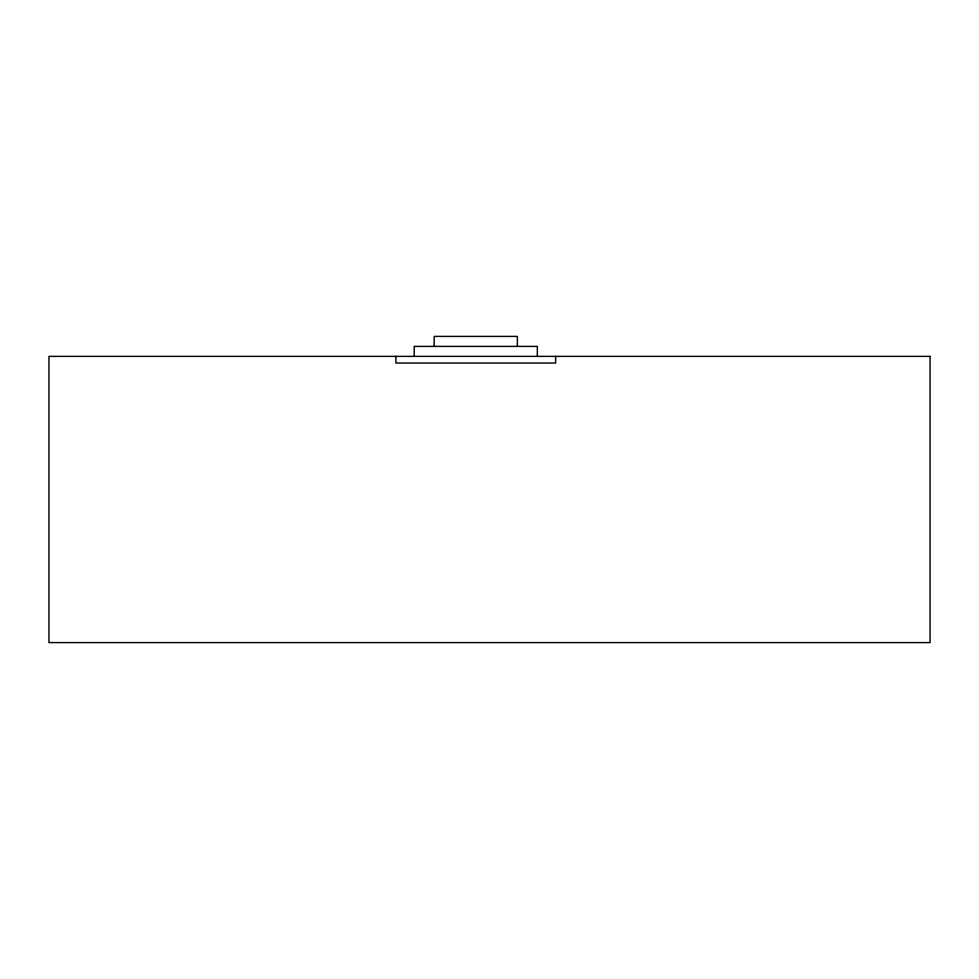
<?xml version="1.0" encoding="UTF-8"?>
<svg xmlns="http://www.w3.org/2000/svg" width="979" height="979" viewBox="0 0 979 979"><rect width="100%" height="100%" fill="white"/><g stroke="black" fill="none" stroke-linecap="round" stroke-linejoin="round"><path stroke-width="1.47" d="M555.644 356.38L555.644 363.038L395.895 363.038L395.895 356.38M537.336 356.38L537.336 346.395L414.203 346.395L414.203 356.38M517.377 346.395L517.377 336.409L434.174 336.409L434.174 346.395M930.05 356.38L48.95 356.38L48.95 642.591L930.05 642.591L930.05 356.38"/></g></svg>
